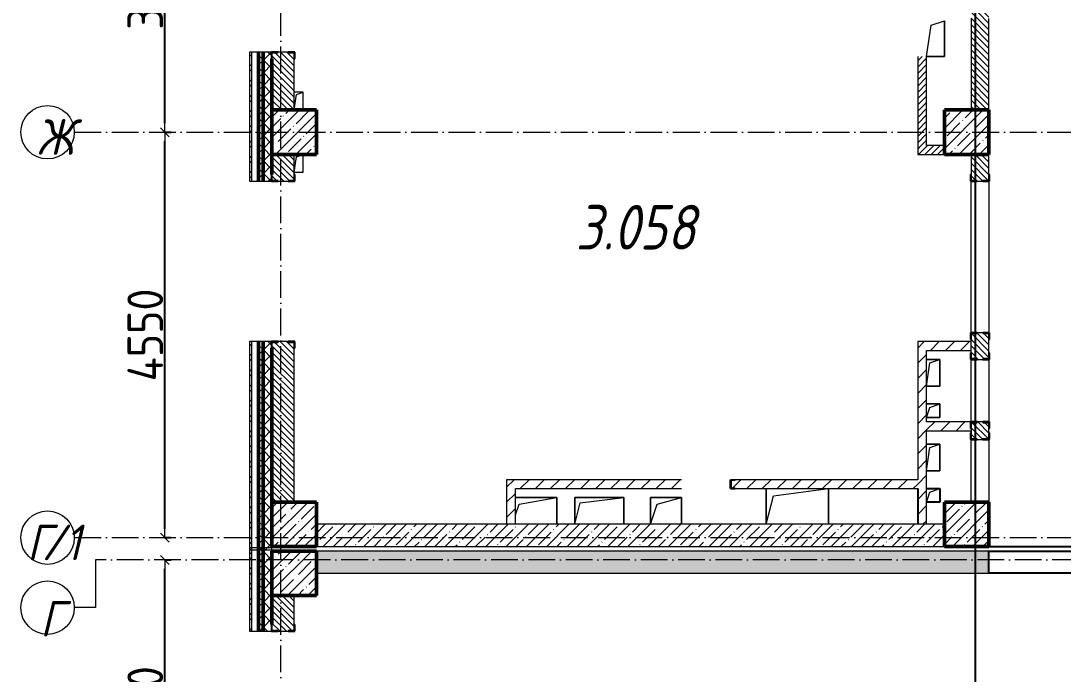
# Model space of a CAD drawing. Header units: millimetres. Extents: x -135211 to 49383, y -8033 to 228499.
# Drawn here: x -135211 to -123509, y 136031 to 143363 of the extents above; entities that cross this region are included whole.
import ezdxf

# ---------------------------------------------------------------- set-up
doc = ezdxf.new("R2010")
doc.units = ezdxf.units.MM
doc.linetypes.add('50_200_ШТРИХ_1Т_ш5_п1_п1_', pattern=[700, 500, -100, 0, -100])
for name, color, linetype, lineweight in [('A-____-____-DIMS', 7, 'Continuous', 9), ('A-FLOR-____-OTLN', 7, 'Continuous', 9), ('A-GENM-____-MCUT', 7, 'Continuous', 25), ('A-GENM-____-OTLN', 7, 'Continuous', 9), ('A-GENM-____-OTLN-1', 7, 'Continuous', 25), ('A-WALL-____-MCUT-1', 7, 'Continuous', 9), ('A-WALL-____-MCUT-2', 7, 'Continuous', 50), ('A-WALL-____-MCUT-3', 7, 'Continuous', 9), ('A-WALL-____-OTLN', 7, 'Continuous', 9), ('A-WALL-____-PATT-1', 7, 'Continuous', 9), ('A-WALL-FNSH-MCUT-1', 7, 'Continuous', 9), ('I-WALL-____-OTLN', 7, 'Continuous', 9), ('S-COLS-____-MCUT', 7, 'Continuous', 50), ('S-COLS-____-OTLN', 7, 'Continuous', 9), ('S-GRID-____-IDEN', 7, 'Continuous', 9), ('S-GRID-____-OTLN', 7, 'Continuous', 9), ('S-GRID-____-OTLN-1', 7, '50_200_ШТРИХ_1Т_ш5_п1_п1_', 9), ('Марки помещений', 7, 'Continuous', 9)]:
    doc.layers.add(name, color=color, linetype=linetype, lineweight=lineweight)
doc.styles.add('ISOCPEUR_I', font='isocpeui.ttf', dxfattribs={"width": 0.9, "height": 2.5})
doc.styles.add('ISOCPEUR_I_2', font='isocpeui.ttf', dxfattribs={"width": 0.85, "height": 2.3})
doc.styles.add('СПДС', font='isocpeur.ttf', dxfattribs={"width": 0.9})
doc.dimstyles.new('Размера А3', dxfattribs={"dimtxt": 200, "dimasz": 100, "dimexe": 70, "dimexo": 100, "dimgap": 20, "dimtad": 1, "dimdec": 0, "dimrnd": 10, "dimzin": 0, "dimdsep": 46, "dimtxsty": 'СПДС', "dimblk": 'ARROWHEAD_6', "dimcen": 1, "dimclrd": 256, "dimclre": 256, "dimclrt": 256, "dimazin": 0, "dimtfac": 1, "dimtdec": 0, "dimtmove": 2, "dimatfit": 3, "dimfxl": 1, "dimtolj": 1, "dimtzin": 0, "dimarcsym": 0})
pattern_1 = [(135, (-129942.255, 127932.027), (-35.35534, -35.35534), [])]
pattern_2 = [(45, (-129942.25, 127932.03), (-70.71068, 70.71068), []), (135, (-129942.25, 127932.03), (-70.71068, -70.71068), [])]
pattern_3 = [(45, (-129942.25, 127932.03), (-114.04925, 114.04925), []), (45, (-129828.2, 127932.03), (-114.04925, 114.04925), [201.612, -40.322, 3.353, -36.97])]
pattern_4 = [(45, (-129942.25, 127932.03), (-84.8528, 84.8528), [])]
pattern_5 = [(45, (-129942.255, 127932.027), (-35.35534, 35.35534), [])]
pattern_6 = [(45, (-129942.25, 127932.03), (-85.5366, 85.5366), []), (45, (-129885.23, 127932.03), (-85.5366, 85.5366), [])]

# ---------------------------------------------------------------- blocks, each defined once
blk = doc.blocks.new('BSC_Колонна _Прямоугольная - 500х500-V47-АР1_План отверстий 3 этажа в осях 1-64_А-ГГ')
at = {"layer": 'S-COLS-____-OTLN'}
h = blk.add_hatch(dxfattribs=at)
h.set_pattern_fill('FP_84', color=256, style=0, pattern_type=2)
h.set_pattern_definition([(45, (2200, -9781.04), (-114.0493, 114.0493), []), (45, (2314.05, -9781.04), (-114.0493, 114.0493), [201.612, -40.322, 3.353, -36.97])])
h.paths.add_polyline_path([(-250, -250), (250, -250), (250, 250), (-250, 250)], flags=0)
at = {"layer": 'S-COLS-____-MCUT'}
for p, q in [((250, 250), (-250, 250)), ((-250, 250), (-250, -250)), ((250, -250), (250, 250)), ((-250, -250), (250, -250))]:
    blk.add_line(p, q, dxfattribs=at)
blk = doc.blocks.new('BSC_Колонна _Прямоугольная - 500х500-V48-АР1_План отверстий 3 этажа в осях 1-64_А-ГГ')
at = {"layer": 'S-COLS-____-OTLN'}
h = blk.add_hatch(dxfattribs=at)
h.set_pattern_fill('FP_85', color=256, style=0, pattern_type=2)
h.set_pattern_definition([(45, (-5350, -9781.04), (-114.0493, 114.0493), []), (45, (-5235.95, -9781.04), (-114.0493, 114.0493), [201.613, -40.323, 3.353, -36.97])])
h.paths.add_polyline_path([(-250, -250), (250, -250), (250, 250), (-250, 250)], flags=0)
at = {"layer": 'S-COLS-____-MCUT'}
for p, q in [((250, 250), (-250, 250)), ((-250, 250), (-250, -250)), ((250, -250), (250, 250)), ((-250, -250), (250, -250))]:
    blk.add_line(p, q, dxfattribs=at)
blk = doc.blocks.new('BSC_Колонна _Прямоугольная - 500х500-V119-АР1_План отверстий 3 этажа в осях 1-64_А-ГГ')
at = {"layer": 'S-COLS-____-OTLN'}
h = blk.add_hatch(dxfattribs=at)
h.set_pattern_fill('FP_142', color=256, style=0, pattern_type=2)
h.set_pattern_definition([(45, (2200, -14181.04), (-114.0493, 114.0493), []), (45, (2314.05, -14181.04), (-114.0493, 114.0493), [201.612, -40.322, 3.353, -36.97])])
h.paths.add_polyline_path([(-250, -250), (250, -250), (250, 250), (-250, 250)], flags=0)
at = {"layer": 'S-COLS-____-MCUT'}
for p, q in [((250, 250), (-250, 250)), ((-250, 250), (-250, -250)), ((250, -250), (250, 250)), ((-250, -250), (250, -250))]:
    blk.add_line(p, q, dxfattribs=at)
blk = doc.blocks.new('BSC_Колонна _Прямоугольная - 500х500-V156-АР1_План отверстий 3 этажа в осях 1-64_А-ГГ')
at = {"layer": 'S-COLS-____-OTLN'}
h = blk.add_hatch(dxfattribs=at)
h.set_pattern_fill('FP_179', color=256, style=0, pattern_type=2)
h.set_pattern_definition([(45, (2200, -9231.04), (-114.0493, 114.0493), []), (45, (2314.05, -9231.04), (-114.0493, 114.0493), [201.612, -40.322, 3.353, -36.97])])
h.paths.add_polyline_path([(-250, -250), (250, -250), (250, 250), (-250, 250), (-250, 103)], flags=0)
at = {"layer": 'S-COLS-____-MCUT'}
for p, q in [((250, 250), (-250, 250)), ((-250, 250), (-250, -250)), ((250, -250), (250, 250)), ((-250, -250), (250, -250))]:
    blk.add_line(p, q, dxfattribs=at)
blk = doc.blocks.new('Фахверк_СКБ_Уголок - 250_2700-27497298-АР1_План отверстий 3 этажа в осях 1-64_А-ГГ')
at = {"layer": 'A-GENM-____-MCUT'}
for p, q in [((200, 181), (125, 181)), ((125, 181), (125, 106)), ((131, 106), (131, 175)), ((131, 175), (200, 175)), ((200, 175), (200, 181)), ((125, 106), (131, 106)), ((131, -6), (125, -6)), ((125, -6), (125, -81)), ((125, -81), (200, -81)), ((131, -75), (131, -6)), ((200, -75), (131, -75)), ((200, -81), (200, -75))]:
    blk.add_line(p, q, dxfattribs=at)
blk = doc.blocks.new('Фахверк_СКБ_Уголок - 200_3550_зеркало-28264001-АР1_План отверстий 3 этажа в осях 1-64_А-ГГ')
at = {"layer": 'A-GENM-____-MCUT'}
for p, q in [((200, 156), (125, 156)), ((125, 156), (125, 81)), ((131, 81), (131, 150)), ((131, 150), (200, 150)), ((200, 150), (200, 156)), ((125, 81), (131, 81)), ((131, 19), (125, 19)), ((125, 19), (125, -56)), ((131, -50), (131, 19)), ((125, -56), (200, -56)), ((200, -50), (131, -50)), ((200, -56), (200, -50))]:
    blk.add_line(p, q, dxfattribs=at)
blk = doc.blocks.new('154_Фахверк_СКБ_Швеллер - Тип_100_3960-28494444-АР1_План отверстий 3 этажа в осях 1-64_А-ГГ')
at = {"layer": 'A-GENM-____-MCUT'}
for p, q in [((125, 50), (175, 50)), ((125, -50), (125, 50)), ((128, 47), (128, -47)), ((175, 47), (128, 47)), ((175, 50), (175, 47)), ((175, -50), (125, -50)), ((128, -47), (175, -47)), ((175, -47), (175, -50))]:
    blk.add_line(p, q, dxfattribs=at)
blk = doc.blocks.new('Фахверк_СКБ_Уголок - 200_3550-28267367-АР1_План отверстий 3 этажа в осях 1-64_А-ГГ')
at = {"layer": 'A-GENM-____-MCUT'}
for p, q in [((200, 156), (125, 156)), ((125, 156), (125, 81)), ((131, 81), (131, 150)), ((131, 150), (200, 150)), ((200, 150), (200, 156)), ((125, 81), (131, 81)), ((131, 19), (125, 19)), ((125, 19), (125, -56)), ((131, -50), (131, 19)), ((125, -56), (200, -56)), ((200, -50), (131, -50)), ((200, -56), (200, -50))]:
    blk.add_line(p, q, dxfattribs=at)
blk = doc.blocks.new('Стены 5 - Стены 4-30145060-АР1_План отверстий 3 этажа в осях 1-64_А-ГГ')
at = {"layer": 'A-WALL-____-MCUT-3'}
for p, q in [((-1844, 41030), (-1844, 41010)), ((-1594, 41030), (-1844, 41030)), ((-1844, 41010), (-1594, 41010)), ((-1594, 41010), (-1594, 41030))]:
    blk.add_line(p, q, dxfattribs=at)
blk = doc.blocks.new('AR_Отверстие прямоугольное _в плите_ - AR_Отверстие прямоугольное _в плите_-V168-АР1_План отверстий 3 этажа в осях 1-64_А-ГГ')
at = {"layer": 'A-GENM-____-OTLN'}
for p, q in [((75, 75), (-75, 75)), ((-75, -75), (-37, 37)), ((-37, 37), (75, 75)), ((75, -75), (75, 75)), ((-75, -75), (75, -75))]:
    blk.add_line(p, q, dxfattribs=at)
blk = doc.blocks.new('AR_Отверстие прямоугольное _в плите_ - AR_Отверстие прямоугольное _в плите_-V169-АР1_План отверстий 3 этажа в осях 1-64_А-ГГ')
at = {"layer": 'A-GENM-____-OTLN'}
for p, q in [((75, 150), (-75, 150)), ((-37, 113), (75, 150)), ((75, -150), (75, 150)), ((-75, -150), (-37, 113)), ((-75, -150), (75, -150))]:
    blk.add_line(p, q, dxfattribs=at)
blk = doc.blocks.new('AR_Отверстие прямоугольное _в плите_ - AR_Отверстие прямоугольное _в плите_-30229368-АР1_План отверстий 3 этажа в осях 1-64_А-ГГ')
at = {"layer": 'A-GENM-____-OTLN'}
for p, q in [((-100, -200), (-50, 150)), ((-50, 150), (100, 200)), ((100, -200), (100, 200)), ((-100, -200), (100, -200))]:
    blk.add_line(p, q, dxfattribs=at)
blk = doc.blocks.new('AR_Отверстие прямоугольное _в плите_ - AR_Отверстие прямоугольное _в плите_-V174-АР1_План отверстий 3 этажа в осях 1-64_А-ГГ')
at = {"layer": 'A-GENM-____-OTLN'}
for p, q in [((-50, -100), (-25, 75)), ((-25, 75), (50, 100)), ((50, -100), (50, 100)), ((-50, -100), (50, -100))]:
    blk.add_line(p, q, dxfattribs=at)
blk = doc.blocks.new('AR_Отверстие прямоугольное _в плите_ - AR_Отверстие прямоугольное _в плите_-V175-АР1_План отверстий 3 этажа в осях 1-64_А-ГГ')
at = {"layer": 'A-GENM-____-OTLN'}
for p, q in [((50, 100), (-50, 100)), ((-50, -100), (-25, 75)), ((-25, 75), (50, 100)), ((50, -100), (50, 100))]:
    blk.add_line(p, q, dxfattribs=at)
blk = doc.blocks.new('AR_Отверстие прямоугольное _в плите_ - AR_Отверстие прямоугольное _в плите_-V204-АР1_План отверстий 3 этажа в осях 1-64_А-ГГ')
at = {"layer": 'A-GENM-____-OTLN'}
for p, q in [((175, 150), (-175, 150)), ((-175, 150), (-175, -150)), ((-100, 75), (175, 150)), ((175, -150), (175, 150)), ((-175, -150), (-100, 75))]:
    blk.add_line(p, q, dxfattribs=at)
blk = doc.blocks.new('AR_Отверстие прямоугольное _в плите_ - AR_Отверстие прямоугольное _в плите_-30552525-АР1_План отверстий 3 этажа в осях 1-64_А-ГГ')
at = {"layer": 'A-GENM-____-OTLN'}
for p, q in [((-350, 200), (-350, -200)), ((-350, -200), (-270, 120)), ((-270, 120), (350, 200)), ((350, -200), (350, 200))]:
    blk.add_line(p, q, dxfattribs=at)
blk = doc.blocks.new('AR_Отверстие прямоугольное _в плите_ - AR_Отверстие прямоугольное _в плите_-30459267-АР1_План отверстий 3 этажа в осях 1-64_А-ГГ')
at = {"layer": 'A-GENM-____-OTLN'}
for p, q in [((250, 150), (-215, 150)), ((-175, 75), (250, 150)), ((250, -150), (250, 150)), ((-215, -45), (-175, 75))]:
    blk.add_line(p, q, dxfattribs=at)
blk = doc.blocks.new('AR_Отверстие прямоугольное _в плите_ - AR_Отверстие прямоугольное _в плите_-V212-АР1_План отверстий 3 этажа в осях 1-64_А-ГГ')
at = {"layer": 'A-GENM-____-OTLN'}
for p, q in [((275, 150), (-275, 150)), ((-275, 150), (-275, -150)), ((-215, 90), (275, 150)), ((275, -150), (275, 150)), ((-275, -150), (-215, 90))]:
    blk.add_line(p, q, dxfattribs=at)
blk = doc.blocks.new('Ось сетки - Круг_Ø6_00__ISO-2_5_0_9K_-25732049-АР1_План отверстий 3 этажа в осях 1-64_А-ГГ')
at = {"layer": 'S-GRID-____-IDEN'}
blk.add_circle((0, 0), 3, dxfattribs=at)
blk = doc.blocks.new('ARROWHEAD_6')
at = {"color": 0, "linetype": 'Continuous'}
for p, q in [((0, 0), (-1, 0)), ((-0.5, -0.5), (0.5, 0.5))]:
    blk.add_line(p, q, dxfattribs=at)
blk = doc.blocks.new('*D998')
at = {"layer": 'A-____-____-DIMS', "lineweight": -2, "transparency": 16777216}
for p, q in [((-133600, 137313), (-133524, 137313)), ((-133594, 134013), (-133594, 137213)), ((-133600, 133913), (-133524, 133913))]:
    blk.add_line(p, q, dxfattribs=at)
at = {"layer": 'Defpoints', "color": 0, "transparency": 16777216}
for p in [(-133700, 137313), (-133594, 137313), (-133700, 133913)]:
    blk.add_point(p, dxfattribs=at)
at = {"layer": 'A-____-____-DIMS', "lineweight": -2, "transparency": 16777216, "xscale": 100, "yscale": 100, "zscale": 100}
for p, rotation in [((-133594, 137313), 90), ((-133594, 133913), 270)]:
    blk.add_blockref('ARROWHEAD_6', p, dxfattribs=dict(at, rotation=rotation))
at = {"layer": 'A-____-____-DIMS', "transparency": 16777216, "insert": (-133814, 135613), "char_height": 400, "attachment_point": 5, "rotation": 90, "style": 'СПДС'}
blk.add_mtext('\\A1;3400', dxfattribs=at)
blk = doc.blocks.new('*D999')
at = {"layer": 'A-____-____-DIMS', "lineweight": -2, "transparency": 16777216}
for p, q in [((-133600, 142113), (-133524, 142113)), ((-133594, 137663), (-133594, 142013)), ((-133600, 137563), (-133524, 137563))]:
    blk.add_line(p, q, dxfattribs=at)
at = {"layer": 'Defpoints', "color": 0, "transparency": 16777216}
for p in [(-133700, 142113), (-133594, 142113), (-133700, 137563)]:
    blk.add_point(p, dxfattribs=at)
at = {"layer": 'A-____-____-DIMS', "lineweight": -2, "transparency": 16777216, "xscale": 100, "yscale": 100, "zscale": 100}
for p, rotation in [((-133594, 142113), 90), ((-133594, 137563), 270)]:
    blk.add_blockref('ARROWHEAD_6', p, dxfattribs=dict(at, rotation=rotation))
at = {"layer": 'A-____-____-DIMS', "transparency": 16777216, "insert": (-133814, 139838), "char_height": 400, "attachment_point": 5, "rotation": 90, "style": 'СПДС'}
blk.add_mtext('\\A1;4550', dxfattribs=at)
blk = doc.blocks.new('*D1000')
at = {"layer": 'A-____-____-DIMS', "lineweight": -2, "transparency": 16777216}
for p, q in [((-133600, 145413), (-133524, 145413)), ((-133594, 142213), (-133594, 145313)), ((-133600, 142113), (-133524, 142113))]:
    blk.add_line(p, q, dxfattribs=at)
at = {"layer": 'Defpoints', "color": 0, "transparency": 16777216}
for p in [(-133700, 145413), (-133594, 145413), (-133700, 142113)]:
    blk.add_point(p, dxfattribs=at)
at = {"layer": 'A-____-____-DIMS', "lineweight": -2, "transparency": 16777216, "xscale": 100, "yscale": 100, "zscale": 100}
for p, rotation in [((-133594, 145413), 90), ((-133594, 142113), 270)]:
    blk.add_blockref('ARROWHEAD_6', p, dxfattribs=dict(at, rotation=rotation))
at = {"layer": 'A-____-____-DIMS', "transparency": 16777216, "insert": (-133814, 143763), "char_height": 400, "attachment_point": 5, "rotation": 90, "style": 'СПДС'}
blk.add_mtext('\\A1;3300', dxfattribs=at)

msp = doc.modelspace()

# ---------------------------------------------------------------- hatches: boundary and pattern name
at = {"layer": 'A-WALL-____-PATT-1'}
h = msp.add_hatch(dxfattribs=at)
h.set_pattern_fill('FP_3', color=256, style=0, pattern_type=2)
h.set_pattern_definition(pattern_6)
h.paths.add_polyline_path([(-132622.3, 137448.1), (-132622.3, 139763.1), (-132642.3, 139763.1), (-132642.3, 137448.1)], flags=0)
h.paths.add_polyline_path([(-132642.3, 141563.1), (-132622.3, 141563.1), (-132622.3, 143013.1), (-132642.3, 143013.1), (-132642.3, 142426.6)], flags=0)
h.paths.add_polyline_path([(-132642.3, 144813.1), (-132622.3, 144813.1), (-132622.3, 146013.1), (-132642.3, 146013.1), (-132642.3, 145866.7)], flags=0)
h.paths.add_polyline_path([(-132622.3, 147813.1), (-132622.3, 149013.1), (-132642.3, 149013.1), (-132642.3, 147813.1)], flags=0)
h.paths.add_polyline_path([(-132622.3, 150813.1), (-132622.3, 152013.1), (-132642.3, 152013.1), (-132642.3, 150813.1)], flags=0)
h = msp.add_hatch(dxfattribs=at)
h.set_pattern_fill('FP_1', color=256, style=0, pattern_type=2)
h.set_pattern_definition(pattern_2)
h.paths.add_polyline_path([(-132492.3, 137448.1), (-132492.3, 139763.1), (-132542.3, 139763.1), (-132542.3, 137448.1)], flags=0)
h.paths.add_polyline_path([(-132542.3, 141563.1), (-132492.3, 141563.1), (-132492.3, 143013.1), (-132542.3, 143013.1), (-132542.3, 142426.6)], flags=0)
h.paths.add_polyline_path([(-132492.3, 144813.1), (-132492.3, 146013.1), (-132542.3, 146013.1), (-132542.3, 144813.1)], flags=0)
h.paths.add_polyline_path([(-132492.3, 147813.1), (-132492.3, 149013.1), (-132542.3, 149013.1), (-132542.3, 147813.1)], flags=0)
h.paths.add_polyline_path([(-132492.3, 150813.1), (-132492.3, 152013.1), (-132542.3, 152013.1), (-132542.3, 150813.1)], flags=0)
h = msp.add_hatch(dxfattribs=at)
h.set_pattern_fill('FP_1', color=256, style=0, pattern_type=2)
h.set_pattern_definition(pattern_2)
h.paths.add_polyline_path([(-132492.3, 137448.1), (-132392.3, 137448.1), (-132392.3, 139688.1), (-132398.3, 139688.1), (-132398.3, 139763.1), (-132492.3, 139763.1), (-132492.3, 137463.1)], flags=0)
h.paths.add_polyline_path([(-132398.3, 141563.1), (-132398.3, 141638.1), (-132392.3, 141638.1), (-132392.3, 142938.1), (-132398.3, 142938.1), (-132398.3, 143013.1), (-132492.3, 143013.1), (-132492.3, 141563.1)], flags=0)
h.paths.add_polyline_path([(-132398.3, 144813.1), (-132398.3, 144888.1), (-132392.3, 144888.1), (-132392.3, 145938.1), (-132398.3, 145938.1), (-132398.3, 146013.1), (-132492.3, 146013.1), (-132492.3, 144813.1)], flags=0)
h.paths.add_polyline_path([(-132398.3, 147813.1), (-132398.3, 147888.1), (-132392.3, 147888.1), (-132392.3, 148938.1), (-132398.3, 148938.1), (-132398.3, 149013.1), (-132492.3, 149013.1), (-132492.3, 147813.1)], flags=0)
h.paths.add_polyline_path([(-132398.3, 150813.1), (-132398.3, 150888.1), (-132392.3, 150888.1), (-132392.3, 151938.1), (-132398.3, 151938.1), (-132398.3, 152013.1), (-132492.3, 152013.1), (-132492.3, 150813.1)], flags=0)
h = msp.add_hatch(dxfattribs=at)
h.set_pattern_fill('FP_6', color=256, style=0, pattern_type=2)
h.set_pattern_definition(pattern_1)
h.paths.add_polyline_path([(-132392.3, 142363.1), (-132142.3, 142363.1), (-132142.3, 143007.1), (-132211.3, 143007.1), (-132211.3, 143013.1), (-132323.3, 143013.1), (-132323.3, 143007.1), (-132392.3, 143007.1), (-132392.3, 142426.6)], flags=0)
h.paths.add_polyline_path([(-132211.3, 144813.1), (-132211.3, 144819.1), (-132142.3, 144819.1), (-132142.3, 145163.1), (-132392.3, 145163.1), (-132392.3, 144819.1), (-132323.3, 144819.1), (-132323.3, 144813.1)], flags=0)
h = msp.add_hatch(dxfattribs=at)
h.set_pattern_fill('FP_6', color=256, style=0, pattern_type=2)
h.set_pattern_definition(pattern_1)
h.paths.add_polyline_path([(-124542.3, 142363.1), (-124342.3, 142363.1), (-124343.3, 143457.1), (-124411.3, 143457.1), (-124411.3, 143463.1), (-124473.3, 143463.1), (-124473.3, 143457.1), (-124542.3, 143457.1), (-124542.3, 142426.6)], flags=0)
h.paths.add_polyline_path([(-124473.3, 144163.1), (-124411.3, 144163.1), (-124411.3, 144169.1), (-124342.3, 144169.1), (-124342.3, 144357.1), (-124411.3, 144357.1), (-124411.3, 144363.1), (-124473.3, 144363.1), (-124473.3, 144357.1), (-124542.3, 144357.1), (-124542.3, 144169.1), (-124473.3, 144169.1)], flags=0)
h.paths.add_polyline_path([(-124473.3, 145063.1), (-124411.3, 145063.1), (-124411.3, 145069.1), (-124342.3, 145069.1), (-124342.3, 145163.1), (-124542.3, 145163.1), (-124542.3, 145069.1), (-124473.3, 145069.1)], flags=0)
h = msp.add_hatch(dxfattribs=at)
h.set_pattern_fill('FP_5', color=256, style=0, pattern_type=2)
h.set_pattern_definition(pattern_5)
h.paths.add_polyline_path([(-125142.3, 141963.1), (-125042.3, 141963.1), (-125042.3, 142963.1), (-125142.3, 142963.1), (-125142.3, 142426.6)], flags=0)
h = msp.add_hatch(dxfattribs=at)
h.set_pattern_fill('FP_5', color=256, style=0, pattern_type=2)
h.set_pattern_definition(pattern_5)
h.paths.add_polyline_path([(-124842.3, 141863.1), (-124842.3, 141963.1), (-125142.3, 141963.1), (-125142.3, 141863.1)], flags=0)
h = msp.add_hatch(dxfattribs=at)
h.set_pattern_fill('FP_6', color=256, style=0, pattern_type=2)
h.set_pattern_definition(pattern_1)
h.paths.add_polyline_path([(-132392.3, 137963.1), (-132142.3, 137963.1), (-132143.1, 139757.1), (-132211.3, 139757.1), (-132211.3, 139763.1), (-132323.3, 139763.1), (-132323.3, 139757.1), (-132392.3, 139757.1), (-132392.3, 138986.4)], flags=0)
h.paths.add_polyline_path([(-132211.3, 141563.1), (-132211.3, 141569.1), (-132142.3, 141569.1), (-132142.3, 141863.1), (-132392.3, 141863.1), (-132392.3, 141569.1), (-132323.3, 141569.1), (-132323.3, 141563.1)], flags=0)
h = msp.add_hatch(dxfattribs=at)
h.set_pattern_fill('FP_6', color=256, style=0, pattern_type=2)
h.set_pattern_definition(pattern_1)
h.paths.add_polyline_path([(-124411.3, 138663.1), (-124411.3, 138669.1), (-124342.3, 138669.1), (-124342.3, 138857.1), (-124411.3, 138857.1), (-124411.3, 138863.1), (-124473.3, 138863.1), (-124473.3, 138857.1), (-124542.3, 138857.1), (-124542.3, 138669.1), (-124473.3, 138669.1), (-124473.3, 138663.1)], flags=0)
h.paths.add_polyline_path([(-124473.3, 139563.1), (-124411.3, 139563.1), (-124411.3, 139569.1), (-124342.3, 139569.1), (-124342.3, 139857.1), (-124411.3, 139857.1), (-124411.3, 139863.1), (-124473.3, 139863.1), (-124473.3, 139857.1), (-124542.3, 139857.1), (-124542.3, 139569.1), (-124473.3, 139569.1)], flags=0)
h.paths.add_polyline_path([(-124473.3, 141563.1), (-124411.3, 141563.1), (-124411.3, 141569.1), (-124342.3, 141569.1), (-124342.3, 141863.1), (-124542.3, 141863.1), (-124542.3, 141569.1), (-124473.3, 141569.1)], flags=0)
h = msp.add_hatch(dxfattribs=at)
h.set_pattern_fill('FP_4', color=256, style=0, pattern_type=2)
h.set_pattern_definition(pattern_4)
h.paths.add_polyline_path([(-125042.3, 137713.1), (-125042.3, 139763.1), (-125142.3, 139763.1), (-125142.3, 137713.1)], flags=0)
h = msp.add_hatch(dxfattribs=at)
h.set_pattern_fill('FP_4', color=256, style=0, pattern_type=2)
h.set_pattern_definition(pattern_4)
h.paths.add_polyline_path([(-124542.3, 139663.1), (-124542.3, 139763.1), (-125042.3, 139763.1), (-125042.3, 139663.1), (-124653.5, 139663.1)], flags=0)
h = msp.add_hatch(dxfattribs=at)
h.set_pattern_fill('FP_4', color=256, style=0, pattern_type=2)
h.set_pattern_definition(pattern_4)
h.paths.add_polyline_path([(-124550.4, 138763.1), (-124542.3, 138763.1), (-124542.3, 138788.1), (-124548.3, 138788.1), (-124548.3, 138863.1), (-125042.3, 138863.1), (-125042.3, 138763.1), (-124653.5, 138763.1)], flags=0)
h = msp.add_hatch(dxfattribs=at)
h.set_pattern_fill('FP_4', color=256, style=0, pattern_type=2)
h.set_pattern_definition(pattern_4)
h.paths.add_polyline_path([(-129657.3, 137713.1), (-129657.3, 138213.1), (-129757.3, 138213.1), (-129757.3, 137713.1)], flags=0)
h = msp.add_hatch(dxfattribs=at)
h.set_pattern_fill('FP_4', color=256, style=0, pattern_type=2)
h.set_pattern_definition(pattern_4)
h.paths.add_polyline_path([(-125142.3, 138113.1), (-125142.3, 138213.1), (-127192.3, 138213.1), (-127192.3, 138210.1), (-127239.3, 138210.1), (-127239.3, 138116.1), (-127192.3, 138116.1), (-127192.3, 138113.1), (-126421, 138113.1)], flags=0)
h.paths.add_polyline_path([(-127792.3, 138113.1), (-127792.3, 138213.1), (-129657.3, 138213.1), (-129657.3, 138113.1)], flags=0)
h = msp.add_hatch(dxfattribs=at)
h.set_pattern_fill('FP_38', color=256, style=0, pattern_type=2)
h.set_pattern_definition(pattern_3)
h.paths.add_polyline_path([(-124842.3, 137463.1), (-124842.3, 137713.1), (-131892.3, 137713.1), (-131892.3, 137463.1), (-126421, 137463.1)], flags=0)
h = msp.add_hatch(dxfattribs=at)
h.set_pattern_fill('FP_3', color=256, style=0, pattern_type=2)
h.set_pattern_definition(pattern_6)
h.paths.add_polyline_path([(-132642.3, 125763.1), (-132622.3, 125763.1), (-132622.3, 130163.1), (-132642.3, 130163.1), (-132642.3, 128666.1)], flags=0)
h.paths.add_polyline_path([(-132642.3, 131963.1), (-132622.3, 131963.1), (-132622.3, 134713.1), (-132642.3, 134713.1), (-132642.3, 132106.2)], flags=0)
h.paths.add_polyline_path([(-132622.3, 136513.1), (-132622.3, 137428.1), (-132642.3, 137428.1), (-132642.3, 136513.1)], flags=0)
h = msp.add_hatch(dxfattribs=at)
h.set_pattern_fill('FP_1', color=256, style=0, pattern_type=2)
h.set_pattern_definition(pattern_2)
h.paths.add_polyline_path([(-132542.3, 125863.1), (-132492.3, 125863.1), (-132492.3, 130163.1), (-132542.3, 130163.1), (-132542.3, 128666.1)], flags=0)
h.paths.add_polyline_path([(-132492.3, 131963.1), (-132492.3, 134713.1), (-132542.3, 134713.1), (-132542.3, 131963.1)], flags=0)
h.paths.add_polyline_path([(-132542.3, 136513.1), (-132492.3, 136513.1), (-132492.3, 137448.1), (-132542.3, 137448.1), (-132542.3, 137266.4)], flags=0)
h = msp.add_hatch(dxfattribs=at)
h.set_pattern_fill('FP_1', color=256, style=0, pattern_type=2)
h.set_pattern_definition(pattern_2)
h.paths.add_polyline_path([(-132492.3, 125913.1), (-132392.3, 125913.1), (-132392.3, 130163.1), (-132492.3, 130163.1), (-132492.3, 128666.1)], flags=0)
h.paths.add_polyline_path([(-132392.3, 131963.1), (-132392.3, 134638.1), (-132398.3, 134638.1), (-132398.3, 134713.1), (-132492.3, 134713.1), (-132492.3, 131963.1)], flags=0)
h.paths.add_polyline_path([(-132398.3, 136513.1), (-132398.3, 136588.1), (-132392.3, 136588.1), (-132392.3, 137448.1), (-132492.3, 137448.1), (-132492.3, 136513.1)], flags=0)
h = msp.add_hatch(dxfattribs=at)
h.set_pattern_fill('FP_38', color=256, style=0, pattern_type=2)
h.set_pattern_definition(pattern_3)
h.paths.add_polyline_path([(-106978.9, 137163.1), (-106392.3, 137163.1), (-106392.3, 137413.1), (-111192.3, 137413.1), (-111192.3, 137163.1), (-108746.4, 137163.1)], flags=0)
h.paths.add_polyline_path([(-112342.3, 137163.1), (-112342.3, 137413.1), (-120342.3, 137413.1), (-120342.3, 137163.1), (-116736.9, 137163.1), (-116736.9, 137208.8), (-116650.2, 137208.8), (-116650.2, 137163.1), (-114048.8, 137163.1)], flags=0)
h.paths.add_polyline_path([(-124342.3, 137163.1), (-124342.3, 137413.1), (-131892.3, 137413.1), (-131892.3, 137163.1), (-124653.5, 137163.1)], flags=0)
h = msp.add_hatch(dxfattribs=at)
h.set_pattern_fill('FP_6', color=256, style=0, pattern_type=2)
h.set_pattern_definition(pattern_1)
h.paths.add_polyline_path([(-132323.3, 134263.1), (-132142.3, 134263.1), (-132142.3, 134707.1), (-132211.3, 134707.1), (-132211.3, 134713.1), (-132323.3, 134713.1), (-132323.3, 134707.1), (-132392.3, 134707.1), (-132392.3, 134263.1)], flags=0)
h.paths.add_polyline_path([(-132211.3, 136513.1), (-132211.3, 136519.1), (-132142.3, 136519.1), (-132142.3, 136913.1), (-132392.3, 136913.1), (-132392.3, 136519.1), (-132323.3, 136519.1), (-132323.3, 136513.1)], flags=0)
at = {"layer": 'S-COLS-____-OTLN'}
h = msp.add_hatch(dxfattribs=at)
h.set_pattern_fill('FP_38', color=256, style=0, pattern_type=2)
h.set_pattern_definition(pattern_3)
h.paths.add_polyline_path([(-124842.3, 141863.1), (-124342.3, 141863.1), (-124342.3, 142363.1), (-124842.3, 142363.1)], flags=0)

# ---------------------------------------------------------------- linework, layer by layer
at = {"color": 251, "ltscale": 0.6, "true_color": 0x636466}
msp.add_line((-124492.3, 123449.4), (-124492.3, 177813), dxfattribs=at)
for p, q in [((-125142.3, 138113.1), (-125142.3, 137713.1)), ((-125042.3, 138113.1), (-124892.3, 138113.1)), ((-124892.3, 138113.1), (-124892.3, 137963.1)), ((-124892.3, 137963.1), (-125042.3, 137963.1)), ((-124342.3, 137463.1), (-120342.3, 137463.1)), ((-124342.3, 137163.1), (-124342.3, 137413.1)), ((-124342.3, 137413.1), (-120342.3, 137413.1)), ((-120342.3, 137163.1), (-124342.3, 137163.1))]:
    msp.add_line(p, q)
at = {"layer": 'A-FLOR-____-OTLN'}
for p, q in [((-124842.3, 143363.1), (-124842.3, 142963.1)), ((-124842.3, 142963.1), (-125042.3, 142963.1)), ((-125042.3, 139563.1), (-124892.3, 139563.1)), ((-124892.3, 139563.1), (-124892.3, 139263.1)), ((-124892.3, 139263.1), (-125042.3, 139263.1)), ((-125042.3, 139063.1), (-124892.3, 139063.1)), ((-124892.3, 139063.1), (-124892.3, 138913.1)), ((-124892.3, 138913.1), (-125042.3, 138913.1)), ((-125042.3, 138613.1), (-124892.3, 138613.1)), ((-124892.3, 138613.1), (-124892.3, 138313.1)), ((-124892.3, 138313.1), (-125042.3, 138313.1)), ((-126842.3, 137713.1), (-126842.3, 138113.1)), ((-126142.3, 138113.1), (-126142.3, 137713.1)), ((-129657.3, 138013.1), (-129192.3, 138013.1)), ((-129192.3, 138013.1), (-129192.3, 137713.1)), ((-128992.3, 138013.1), (-128442.3, 138013.1)), ((-128992.3, 137713.1), (-128992.3, 138013.1)), ((-128442.3, 138013.1), (-128442.3, 137713.1)), ((-128142.3, 138013.1), (-127792.3, 138013.1)), ((-128142.3, 137713.1), (-128142.3, 138013.1)), ((-127792.3, 138013.1), (-127792.3, 137713.1))]:
    msp.add_line(p, q, dxfattribs=at)
at = {"layer": 'A-WALL-____-MCUT-1'}
for p, q in [((-124842.3, 137713.1), (-131892.3, 137713.1)), ((-131892.3, 137463.1), (-124842.3, 137463.1)), ((-124342.3, 137413.1), (-131892.3, 137413.1)), ((-131892.3, 137163.1), (-124342.3, 137163.1))]:
    msp.add_line(p, q, dxfattribs=at)
at = {"layer": 'A-WALL-____-MCUT-2'}
for p, q in [((-132542.3, 141563.1), (-132542.3, 143013.1)), ((-132492.3, 141563.1), (-132492.3, 143013.1)), ((-132392.3, 142363.1), (-132392.3, 142938.1)), ((-124542.3, 142363.1), (-124342.3, 142363.1)), ((-132392.3, 141638.1), (-132392.3, 141863.1)), ((-132542.3, 136513.1), (-132542.3, 139763.1)), ((-132492.3, 136513.1), (-132492.3, 139763.1)), ((-132392.3, 137963.1), (-132392.3, 139688.1)), ((-132392.3, 136913.1), (-132392.3, 136588.1))]:
    msp.add_line(p, q, dxfattribs=at)
at = {"layer": 'A-WALL-____-MCUT-3'}
for p, q in [((-124542.3, 143388.1), (-124542.3, 142363.1)), ((-124342.3, 142363.1), (-124342.3, 143388.1)), ((-132398.3, 143013.1), (-132622.3, 143013.1)), ((-132622.3, 143013.1), (-132622.3, 141563.1)), ((-132211.3, 143013.1), (-132323.3, 143013.1)), ((-132142.3, 142363.1), (-132142.3, 142938.1)), ((-132142.3, 141638.1), (-132142.3, 141863.1)), ((-124342.3, 141863.1), (-124542.3, 141863.1)), ((-124542.3, 141863.1), (-124542.3, 141638.1)), ((-124342.3, 141638.1), (-124342.3, 141863.1)), ((-132622.3, 141563.1), (-132398.3, 141563.1)), ((-132323.3, 141563.1), (-132211.3, 141563.1)), ((-124473.3, 141563.1), (-124411.3, 141563.1)), ((-124411.3, 139863.1), (-124473.3, 139863.1)), ((-132398.3, 139763.1), (-132622.3, 139763.1)), ((-132622.3, 139763.1), (-132622.3, 136513.1)), ((-132211.3, 139763.1), (-132323.3, 139763.1)), ((-124542.3, 139638.1), (-124542.3, 139788.1)), ((-124342.3, 139638.1), (-124342.3, 139788.1)), ((-132142.3, 137963.1), (-132142.3, 139688.1)), ((-124473.3, 139563.1), (-124411.3, 139563.1)), ((-124542.3, 138788.1), (-124542.3, 138738.1)), ((-124411.3, 138863.1), (-124473.3, 138863.1)), ((-124342.3, 138738.1), (-124342.3, 138788.1)), ((-124473.3, 138663.1), (-124411.3, 138663.1)), ((-132392.3, 137413.1), (-132392.3, 137463.1)), ((-132142.3, 136588.1), (-132142.3, 136913.1)), ((-132622.3, 136513.1), (-132398.3, 136513.1)), ((-132323.3, 136513.1), (-132211.3, 136513.1))]:
    msp.add_line(p, q, dxfattribs=at)
at = {"layer": 'A-WALL-FNSH-MCUT-1'}
for p, q in [((-132642.3, 143013.1), (-132642.3, 141563.1)), ((-132622.3, 143013.1), (-132642.3, 143013.1)), ((-125142.3, 142963.1), (-125142.3, 141863.1)), ((-125042.3, 141963.1), (-125042.3, 142963.1)), ((-124842.3, 141963.1), (-125042.3, 141963.1)), ((-124842.3, 141863.1), (-124842.3, 141963.1)), ((-125142.3, 141863.1), (-124842.3, 141863.1)), ((-132642.3, 141563.1), (-132622.3, 141563.1)), ((-132642.3, 139763.1), (-132642.3, 137448.1)), ((-132622.3, 139763.1), (-132642.3, 139763.1)), ((-125142.3, 139763.1), (-125142.3, 138213.1)), ((-124542.3, 139763.1), (-125142.3, 139763.1)), ((-125042.3, 138863.1), (-125042.3, 139663.1)), ((-125042.3, 139663.1), (-124542.3, 139663.1)), ((-124548.3, 138863.1), (-125042.3, 138863.1)), ((-125042.3, 137713.1), (-125042.3, 138763.1)), ((-125042.3, 138763.1), (-124542.3, 138763.1)), ((-127792.3, 138213.1), (-129757.3, 138213.1)), ((-129757.3, 138213.1), (-129757.3, 137713.1)), ((-125142.3, 138213.1), (-127192.3, 138213.1)), ((-129657.3, 138113.1), (-127792.3, 138113.1)), ((-129657.3, 137713.1), (-129657.3, 138113.1)), ((-127192.3, 138113.1), (-125142.3, 138113.1)), ((-132642.3, 137448.1), (-132622.3, 137448.1)), ((-132642.3, 137428.1), (-132642.3, 136513.1)), ((-132622.3, 137428.1), (-132642.3, 137428.1)), ((-132642.3, 136513.1), (-132622.3, 136513.1))]:
    msp.add_line(p, q, dxfattribs=at)
at = {"layer": 'I-WALL-____-OTLN'}
for p, q in [((-124542.3, 139863.1), (-124542.3, 141563.1)), ((-124342.3, 141563.1), (-124342.3, 139863.1)), ((-124542.3, 138863.1), (-124542.3, 139563.1)), ((-124342.3, 139563.1), (-124342.3, 138863.1)), ((-124542.3, 137963.1), (-124542.3, 138663.1)), ((-124342.3, 138663.1), (-124342.3, 137963.1))]:
    msp.add_line(p, q, dxfattribs=at)
at = {"layer": 'S-COLS-____-MCUT'}
for p, q in [((-124542.3, 142363.1), (-124842.3, 142363.1)), ((-124842.3, 142363.1), (-124842.3, 141863.1)), ((-124342.3, 141863.1), (-124342.3, 142363.1)), ((-124842.3, 141863.1), (-124342.3, 141863.1))]:
    msp.add_line(p, q, dxfattribs=at)
at = {"layer": 'S-COLS-____-OTLN'}
msp.add_line((-124342.3, 142363.1), (-124542.3, 142363.1), dxfattribs=at)
at = {"layer": 'S-GRID-____-OTLN'}
for p, q in [((-134372.1, 137313.1), (-134372.1, 136777.5)), ((-134372.1, 136777.5), (-134611, 136777.5))]:
    msp.add_line(p, q, dxfattribs=at)
at = {"layer": 'S-GRID-____-OTLN-1', "color": 251, "ltscale": 0.6, "true_color": 0x636466}
for p, q in [((-132292.3, 123449.4), (-132292.3, 177813)), ((-134611, 142113.1), (-103234.5, 142113.1)), ((-134611, 137563.1), (-106071.7, 137563.1)), ((-25867.8, 137313.1), (-134372.1, 137313.1))]:
    msp.add_line(p, q, dxfattribs=at)

# ---------------------------------------------------------------- block references
for name, p in [('AR_Отверстие прямоугольное _в плите_ - AR_Отверстие прямоугольное _в плите_-V168-АР1_План отверстий 3 этажа в осях 1-64_А-ГГ', (-124967.3, 138038.1)), ('BSC_Колонна _Прямоугольная - 500х500-V48-АР1_План отверстий 3 этажа в осях 1-64_А-ГГ', (-124592.3, 137713.1))]:
    msp.add_blockref(name, p)
at = {"layer": 'A-GENM-____-OTLN'}
for name, p in [('AR_Отверстие прямоугольное _в плите_ - AR_Отверстие прямоугольное _в плите_-30229368-АР1_План отверстий 3 этажа в осях 1-64_А-ГГ', (-124942.3, 143163.1)), ('AR_Отверстие прямоугольное _в плите_ - AR_Отверстие прямоугольное _в плите_-V175-АР1_План отверстий 3 этажа в осях 1-64_А-ГГ', (-132092.3, 142463.1)), ('AR_Отверстие прямоугольное _в плите_ - AR_Отверстие прямоугольное _в плите_-V174-АР1_План отверстий 3 этажа в осях 1-64_А-ГГ', (-132092.3, 141763.1)), ('AR_Отверстие прямоугольное _в плите_ - AR_Отверстие прямоугольное _в плите_-V169-АР1_План отверстий 3 этажа в осях 1-64_А-ГГ', (-124967.3, 139413.1)), ('AR_Отверстие прямоугольное _в плите_ - AR_Отверстие прямоугольное _в плите_-V168-АР1_План отверстий 3 этажа в осях 1-64_А-ГГ', (-124967.3, 138988.1)), ('AR_Отверстие прямоугольное _в плите_ - AR_Отверстие прямоугольное _в плите_-V169-АР1_План отверстий 3 этажа в осях 1-64_А-ГГ', (-124967.3, 138463.1)), ('AR_Отверстие прямоугольное _в плите_ - AR_Отверстие прямоугольное _в плите_-30552525-АР1_План отверстий 3 этажа в осях 1-64_А-ГГ', (-126492.3, 137913.1)), ('AR_Отверстие прямоугольное _в плите_ - AR_Отверстие прямоугольное _в плите_-30459267-АР1_План отверстий 3 этажа в осях 1-64_А-ГГ', (-129442.3, 137863.1)), ('AR_Отверстие прямоугольное _в плите_ - AR_Отверстие прямоугольное _в плите_-V212-АР1_План отверстий 3 этажа в осях 1-64_А-ГГ', (-128717.3, 137863.1)), ('AR_Отверстие прямоугольное _в плите_ - AR_Отверстие прямоугольное _в плите_-V204-АР1_План отверстий 3 этажа в осях 1-64_А-ГГ', (-127967.3, 137863.1))]:
    msp.add_blockref(name, p, dxfattribs=at)
at = {"layer": 'A-GENM-____-OTLN-1'}
for name, p, rotation in [('Фахверк_СКБ_Уголок - 250_2700-27497298-АР1_План отверстий 3 этажа в осях 1-64_А-ГГ', (-132317.3, 143138.1), 269.9999999999999), ('Фахверк_СКБ_Уголок - 250_2700-27497298-АР1_План отверстий 3 этажа в осях 1-64_А-ГГ', (-132217.3, 141438.1), 89.99999999999991), ('Фахверк_СКБ_Уголок - 200_3550-28267367-АР1_План отверстий 3 этажа в осях 1-64_А-ГГ', (-124392.3, 141438.1), 89.99999999999991), ('Фахверк_СКБ_Уголок - 200_3550-28267367-АР1_План отверстий 3 этажа в осях 1-64_А-ГГ', (-124492.3, 139988.1), 269.9999999999999), ('Фахверк_СКБ_Уголок - 250_2700-27497298-АР1_План отверстий 3 этажа в осях 1-64_А-ГГ', (-132317.3, 139888.1), 269.9999999999999), ('Фахверк_СКБ_Уголок - 200_3550_зеркало-28264001-АР1_План отверстий 3 этажа в осях 1-64_А-ГГ', (-124392.3, 139438.1), 89.99999999999991), ('Фахверк_СКБ_Уголок - 200_3550_зеркало-28264001-АР1_План отверстий 3 этажа в осях 1-64_А-ГГ', (-124492.3, 138988.1), 269.9999999999999), ('Фахверк_СКБ_Уголок - 200_3550_зеркало-28264001-АР1_План отверстий 3 этажа в осях 1-64_А-ГГ', (-124392.3, 138538.1), 89.99999999999991), ('Фахверк_СКБ_Уголок - 250_2700-27497298-АР1_План отверстий 3 этажа в осях 1-64_А-ГГ', (-132217.3, 136388.1), 89.99999999999991)]:
    msp.add_blockref(name, p, dxfattribs=dict(at, rotation=rotation))
msp.add_blockref('154_Фахверк_СКБ_Швеллер - Тип_100_3960-28494444-АР1_План отверстий 3 этажа в осях 1-64_А-ГГ', (-127367.3, 138163.1), dxfattribs=at)
at = {"layer": 'A-WALL-____-OTLN'}
msp.add_blockref('Стены 5 - Стены 4-30145060-АР1_План отверстий 3 этажа в осях 1-64_А-ГГ', (-130798.7, 96417.8), dxfattribs=at)
at = {"layer": 'S-COLS-____-OTLN'}
for name, p in [('BSC_Колонна _Прямоугольная - 500х500-V119-АР1_План отверстий 3 этажа в осях 1-64_А-ГГ', (-132142.3, 142113.1)), ('BSC_Колонна _Прямоугольная - 500х500-V47-АР1_План отверстий 3 этажа в осях 1-64_А-ГГ', (-132142.3, 137713.1)), ('BSC_Колонна _Прямоугольная - 500х500-V156-АР1_План отверстий 3 этажа в осях 1-64_А-ГГ', (-132142.3, 137163.1))]:
    msp.add_blockref(name, p, dxfattribs=at)
at = {"layer": 'S-GRID-____-IDEN', "xscale": 99.99999999999993, "yscale": 99.99999999999993, "zscale": 99.99999999999993}
for p, rotation in [((-134911, 142113.1), 269.9999999999996), ((-134911, 137563.1), 269.9999999999996), ((-134911, 136777.5), 89.99999999999982)]:
    msp.add_blockref('Ось сетки - Круг_Ø6_00__ISO-2_5_0_9K_-25732049-АР1_План отверстий 3 этажа в осях 1-64_А-ГГ', p, dxfattribs=dict(at, rotation=rotation))

# ---------------------------------------------------------------- texts
at = {"layer": 'S-GRID-____-IDEN', "char_height": 400, "attachment_point": 1, "style": 'ISOCPEUR_I'}
for s, insert, width in [('\\fISOCPEUR|b0|i1|c204|p34|;\\W.9;Ж', (-135032.9, 142259.7), 281.392), ('\\fISOCPEUR|b0|i1|c204|p34|;\\W.9;Г', (-135142.7, 137709.7), 202.025), ('/1', (-134976, 137709.7), 346.329), ('\\fISOCPEUR|b0|i1|c204|p34|;\\W.9;Г', (-134994.8, 136853.6), 202.025)]:
    msp.add_mtext(s, dxfattribs=dict(at, insert=insert, width=width))
at = {"layer": 'Марки помещений', "insert": (-128981.7, 141296.9), "char_height": 500, "width": 785.654, "attachment_point": 1, "style": 'ISOCPEUR_I_2'}
msp.add_mtext('3.058', dxfattribs=at)

# ---------------------------------------------------------------- dimensions: what is measured, and where the dimension line sits
at = {"layer": 'A-____-____-DIMS'}
for base, p1, p2, picture, middle in [((-133593.7, 145413.1), (-133699.7, 142113.1), (-133699.7, 145413.1), '*D1000', (-133813.7, 143763.1)), ((-133593.7, 142113.1), (-133699.7, 137563.1), (-133699.7, 142113.1), '*D999', (-133813.7, 139838.1)), ((-133593.7, 137313.1), (-133699.7, 133913.1), (-133699.7, 137313.1), '*D998', (-133813.7, 135613.1))]:
    dim = msp.add_linear_dim(base=base, p1=p1, p2=p2, angle=90, dimstyle='Размера А3', override={"dimtxt": 400}, dxfattribs=at)
    dim.commit()
    dim.dimension.update_dxf_attribs({"geometry": picture, "text_midpoint": middle})

doc.saveas('drawing.dxf')
